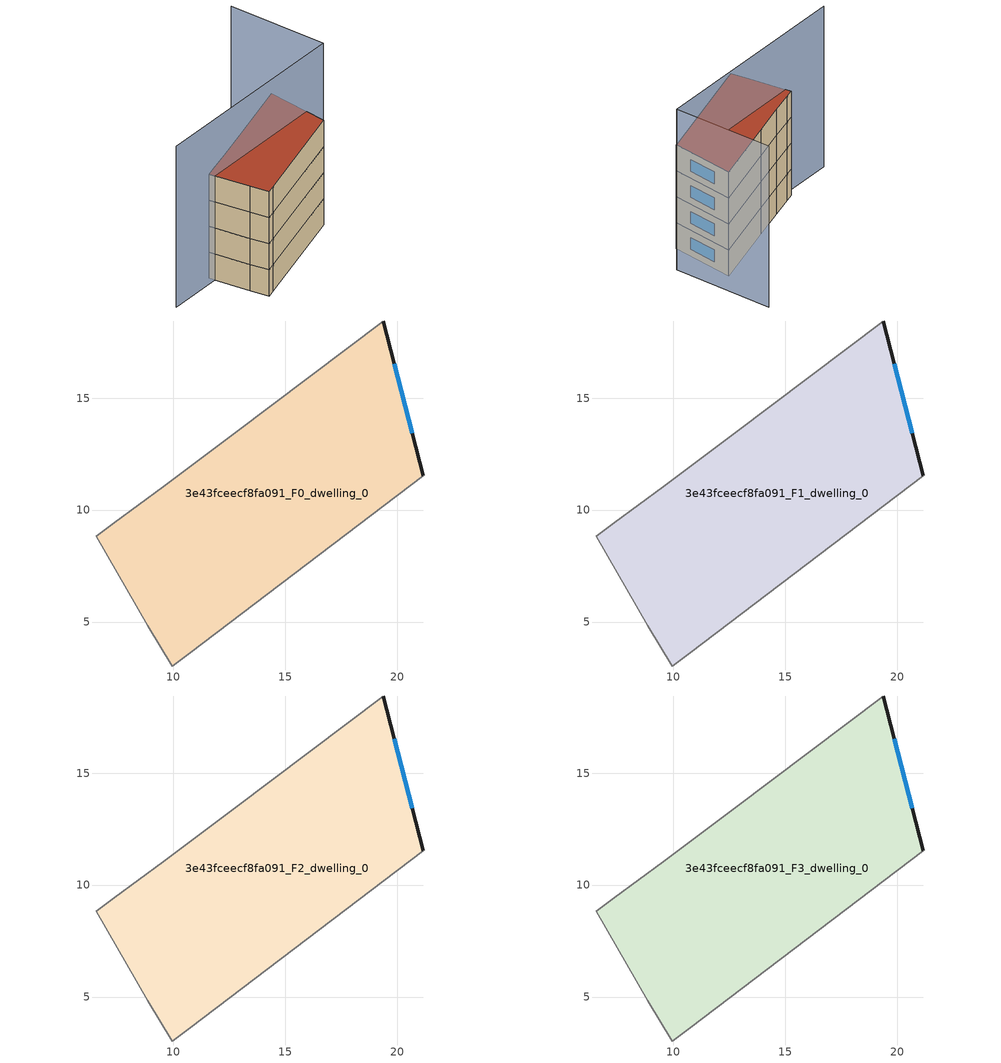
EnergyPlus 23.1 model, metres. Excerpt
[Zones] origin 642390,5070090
3e43fceecf8fa091_F0_dwelling_0
 floor ground (EU_floor_Construction): 19.37,18.44 21.17,11.54 10.76,3.64 9.96,3.04 8.86,4.84 6.56,8.84 7.36,9.44 9.56,11.04 12.77,13.44 z0
 wall outside (EU_wall_Construction): 21.17,11.54 19.37,18.44 z0:3
 wall adiabatic (EU_wall_Construction): 19.37,18.44 12.77,13.44 9.56,11.04 7.36,9.44 6.56,8.84 8.86,4.84 9.96,3.04 10.76,3.64 21.17,11.54 z0:3
 window (EU_Window_Construction): 20.68,13.44 19.87,16.54 z0.83:2.17
3e43fceecf8fa091_F1_dwelling_0
 floor to 3e43fceecf8fa091_F0_dwelling_0 (EU_floor_Construction): 19.37,18.44 21.17,11.54 10.76,3.64 9.96,3.04 8.86,4.84 6.56,8.84 7.36,9.44 9.56,11.04 12.76,13.44 z3
 wall outside (EU_wall_Construction): 21.17,11.54 19.37,18.44 z3:6
 wall adiabatic (EU_wall_Construction): 19.37,18.44 12.77,13.44 9.56,11.04 7.36,9.44 6.56,8.84 8.86,4.84 9.96,3.04 10.76,3.64 21.17,11.54 z3:6
 window (EU_Window_Construction): 20.68,13.44 19.87,16.54 z3.83:5.17
3e43fceecf8fa091_F2_dwelling_0
 floor to 3e43fceecf8fa091_F1_dwelling_0 (EU_floor_Construction): 19.37,18.44 21.17,11.54 10.76,3.64 9.96,3.04 8.86,4.84 6.56,8.84 7.36,9.44 9.56,11.04 12.76,13.44 z6
 wall outside (EU_wall_Construction): 21.17,11.54 19.37,18.44 z6:9
 wall adiabatic (EU_wall_Construction): 19.37,18.44 12.77,13.44 9.56,11.04 7.36,9.44 6.56,8.84 8.86,4.84 9.96,3.04 10.76,3.64 21.17,11.54 z6:9
 window (EU_Window_Construction): 20.68,13.44 19.87,16.54 z6.83:8.17
3e43fceecf8fa091_F3_dwelling_0
 floor to 3e43fceecf8fa091_F2_dwelling_0 (EU_floor_Construction): 19.37,18.44 21.17,11.54 10.76,3.64 9.96,3.04 8.86,4.84 6.56,8.84 7.36,9.44 9.56,11.04 12.76,13.44 z9
 wall outside (EU_wall_Construction): 21.17,11.54 19.37,18.44 z9:12
 wall adiabatic (EU_wall_Construction): 19.37,18.44 12.77,13.44 9.56,11.04 7.36,9.44 6.56,8.84 8.86,4.84 9.96,3.04 10.76,3.64 21.17,11.54 z9:12
 window (EU_Window_Construction): 20.68,13.44 19.87,16.54 z9.83:11.17
 roof outside (EU_roof_Construction): 21.17,11.54 19.37,18.44 12.77,13.44 9.56,11.04 7.36,9.44 6.56,8.84 8.86,4.84 9.96,3.04 10.76,3.64 z12
shading: 18.87,25.25 23.1,14.86 / 23.1,14.86 1.15,5.94 z0:18.5
[Building]
EU S2 Campaign: North Axis=0; Terrain=City; Solar Distribution=FullExterior
[Site:Location]
Lyon-Bron: Latitude=45.75; Longitude=5; Time Zone=1; Elevation=198
[SizingPeriod:WeatherFileDays]
AnnualSizingPeriod: Begin Month=1; Begin Day of Month=1; End Month=12; End Day of Month=31; Day of Week for Start Day=Monday; Use Weather File Daylight Saving Period=No; Use Weather File Rain and Snow Indicators=No
[MATERIAL]
EU_InternalMass_Material: Roughness=MediumRough; Thickness=0.1; Conductivity=1; Density=1800; Specific Heat=900; Thermal Absorptance=0.9; Solar Absorptance=0.7; Visible Absorptance=0.7
[MATERIAL:NOMASS] Roughness=MediumRough; Thermal Absorptance=0.9; Solar Absorptance=0.7; Visible Absorptance=0.7
Name | Thermal Resistance
EU_wall_NoMass | 0.87146
EU_roof_NoMass | 0.842276
EU_floor_NoMass | 0.496999
[WINDOWMATERIAL:SIMPLEGLAZINGSYSTEM]
EU_Window_SimpleGlazing: UFactor=2.2525; Solar Heat Gain Coefficient=0.76; Visible Transmittance=0.76
[CONSTRUCTION]
EU_wall_Construction: EU_wall_NoMass
EU_roof_Construction: EU_roof_NoMass
EU_floor_Construction: EU_floor_NoMass
EU_InternalMass_Construction: EU_InternalMass_Material
EU_Window_Construction: EU_Window_SimpleGlazing
[ZONE] Type=1; Multiplier=1; Ceiling Height=autocalculate; Floor Area=autocalculate; Part of Total Floor Area=Yes
Name | Volume
3e43fceecf8fa091_F0_dwelling_0 | 298.988
3e43fceecf8fa091_F1_dwelling_0; 3e43fceecf8fa091_F2_dwelling_0 | 298.986
3e43fceecf8fa091_F3_dwelling_0 | 896.957
[INTERNALMASS] Construction=EU_InternalMass_Construction; Surface Area=99.6626
Name | Zone or ZoneList
3e43fceecf8fa091_F0_dwelling_0_EU_InternalMass | 3e43fceecf8fa091_F0_dwelling_0
3e43fceecf8fa091_F1_dwelling_0_EU_InternalMass | 3e43fceecf8fa091_F1_dwelling_0
3e43fceecf8fa091_F2_dwelling_0_EU_InternalMass | 3e43fceecf8fa091_F2_dwelling_0
3e43fceecf8fa091_F3_dwelling_0_EU_InternalMass | 3e43fceecf8fa091_F3_dwelling_0
[OTHEREQUIPMENT] Fuel Type=Electricity; Design Level Calculation Method=Watts/Area; Power per Zone Floor Area=1; Fraction Latent=0; Fraction Radiant=0; Fraction Lost=0; Carbon Dioxide Generation Rate=0; EndUse Subcategory=EU_Step8_InternalGains
Name | Zone or ZoneList or Space or SpaceList | Schedule
EU_Step8_InternalGain_3e43fceecf8fa091_F0_dwelling_0_f000 | 3e43fceecf8fa091_F0_dwelling_0 | EU_Step8_GainSchedule_3e43fceecf8fa091_F0_dwelling_0_f000
EU_Step8_InternalGain_3e43fceecf8fa091_F1_dwelling_0_f000 | 3e43fceecf8fa091_F1_dwelling_0 | EU_Step8_GainSchedule_3e43fceecf8fa091_F1_dwelling_0_f000
EU_Step8_InternalGain_3e43fceecf8fa091_F2_dwelling_0_f000 | 3e43fceecf8fa091_F2_dwelling_0 | EU_Step8_GainSchedule_3e43fceecf8fa091_F2_dwelling_0_f000
EU_Step8_InternalGain_3e43fceecf8fa091_F3_dwelling_0_f000 | 3e43fceecf8fa091_F3_dwelling_0 | EU_Step8_GainSchedule_3e43fceecf8fa091_F3_dwelling_0_f000
[ZONEVENTILATION:DESIGNFLOWRATE] Schedule=EU_AlwaysOn; Design Flow Rate Calculation Method=AirChanges/Hour; Air Changes per Hour=0.425; Ventilation Type=Natural; Fan Pressure Rise=0; Fan Total Efficiency=1; Constant Term Coefficient=1; Temperature Term Coefficient=0; Velocity Term Coefficient=0; Velocity Squared Term Coefficient=0; Minimum Indoor Temperature=-100; Maximum Indoor Temperature=100; Delta Temperature=-100; Minimum Outdoor Temperature=-100; Maximum Outdoor Temperature=100; Maximum Wind Speed=40
Name | Zone or ZoneList or Space or SpaceList
EU_ConstantAir_3e43fceecf8fa091_F0_dwelling_0 | 3e43fceecf8fa091_F0_dwelling_0
EU_ConstantAir_3e43fceecf8fa091_F1_dwelling_0 | 3e43fceecf8fa091_F1_dwelling_0
EU_ConstantAir_3e43fceecf8fa091_F2_dwelling_0 | 3e43fceecf8fa091_F2_dwelling_0
EU_ConstantAir_3e43fceecf8fa091_F3_dwelling_0 | 3e43fceecf8fa091_F3_dwelling_0
[HVACTEMPLATE:THERMOSTAT] Constant Heating Setpoint=20; Constant Cooling Setpoint=50
EU_HeatOnly_3e43fceecf8fa091_F0_dwelling_0; EU_HeatOnly_3e43fceecf8fa091_F1_dwelling_0; EU_HeatOnly_3e43fceecf8fa091_F2_dwelling_0; EU_HeatOnly_3e43fceecf8fa091_F3_dwelling_0
[HVACTEMPLATE:ZONE:IDEALLOADSAIRSYSTEM] System Availability Schedule=EU_AlwaysOn; Maximum Heating Supply Air Temperature=50; Minimum Cooling Supply Air Temperature=13; Maximum Heating Supply Air Humidity Ratio=0.0156; Minimum Cooling Supply Air Humidity Ratio=0.0077; Heating Limit=NoLimit; Cooling Limit=NoLimit; Heating Availability Schedule=EU_AlwaysOn; Cooling Availability Schedule=EU_CoolingOff; Dehumidification Control Type=ConstantSensibleHeatRatio; Cooling Sensible Heat Ratio=0.7; Dehumidification Setpoint=60; Humidification Control Type=None; Humidification Setpoint=30; Outdoor Air Method=None; Outdoor Air Flow Rate per Person=0.00944; Outdoor Air Flow Rate per Zone Floor Area=0; Outdoor Air Flow Rate per Zone=0; Demand Controlled Ventilation Type=None; Outdoor Air Economizer Type=NoEconomizer; Heat Recovery Type=None; Sensible Heat Recovery Effectiveness=0.7; Latent Heat Recovery Effectiveness=0.65
Name | Template Thermostat
3e43fceecf8fa091_F0_dwelling_0 | EU_HeatOnly_3e43fceecf8fa091_F0_dwelling_0
3e43fceecf8fa091_F1_dwelling_0 | EU_HeatOnly_3e43fceecf8fa091_F1_dwelling_0
3e43fceecf8fa091_F2_dwelling_0 | EU_HeatOnly_3e43fceecf8fa091_F2_dwelling_0
3e43fceecf8fa091_F3_dwelling_0 | EU_HeatOnly_3e43fceecf8fa091_F3_dwelling_0
[SIZING:ZONE] Zone Cooling Design Supply Air Temperature Input Method=SupplyAirTemperature; Zone Cooling Design Supply Air Temperature=13; Zone Heating Design Supply Air Temperature Input Method=SupplyAirTemperature; Zone Heating Design Supply Air Temperature=50; Zone Cooling Design Supply Air Humidity Ratio=0.008; Zone Heating Design Supply Air Humidity Ratio=0.008; Cooling Design Air Flow Method=DesignDay; Cooling Design Air Flow Rate=0; Cooling Minimum Air Flow per Zone Floor Area=0.000762; Cooling Minimum Air Flow=0; Cooling Minimum Air Flow Fraction=0.2; Heating Design Air Flow Method=DesignDay; Heating Design Air Flow Rate=0; Heating Maximum Air Flow per Zone Floor Area=0.002032; Heating Maximum Air Flow=0.141576; Heating Maximum Air Flow Fraction=0.3; Account for Dedicated Outdoor Air System=No; Dedicated Outdoor Air System Control Strategy=NeutralSupplyAir; Dedicated Outdoor Air Low Setpoint Temperature for Design=autosize; Dedicated Outdoor Air High Setpoint Temperature for Design=autosize; Zone Load Sizing Method=Sensible Load Only No Latent Load; Zone Latent Cooling Design Supply Air Humidity Ratio Input Method=HumidityRatioDifference; Zone Cooling Design Supply Air Humidity Ratio Difference=0.005; Zone Latent Heating Design Supply Air Humidity Ratio Input Method=HumidityRatioDifference; Zone Humidification Design Supply Air Humidity Ratio Difference=0.005
3e43fceecf8fa091_F0_dwelling_0; 3e43fceecf8fa091_F1_dwelling_0; 3e43fceecf8fa091_F2_dwelling_0; 3e43fceecf8fa091_F3_dwelling_0
[SCHEDULE:CONSTANT]
Name | Hourly Value
EU_AlwaysOn | 1
EU_CoolingOff | 0
[SCHEDULE:FILE] Column Number=1; Rows to Skip at Top=0; Number of Hours of Data=8760; Column Separator=Comma; Interpolate to Timestep=No; Minutes per Item=60; Adjust Schedule for Daylight Savings=Yes
Name | File
EU_Step8_GainSchedule_3e43fceecf8fa091_F0_dwelling_0_f000 | ../../schedules/3e43fceecf8fa091/3e43fceecf8fa091_F0_dwelling_0_f000_gain.csv
EU_Step8_GainSchedule_3e43fceecf8fa091_F1_dwelling_0_f000 | ../../schedules/3e43fceecf8fa091/3e43fceecf8fa091_F1_dwelling_0_f000_gain.csv
EU_Step8_GainSchedule_3e43fceecf8fa091_F2_dwelling_0_f000 | ../../schedules/3e43fceecf8fa091/3e43fceecf8fa091_F2_dwelling_0_f000_gain.csv
EU_Step8_GainSchedule_3e43fceecf8fa091_F3_dwelling_0_f000 | ../../schedules/3e43fceecf8fa091/3e43fceecf8fa091_F3_dwelling_0_f000_gain.csv
